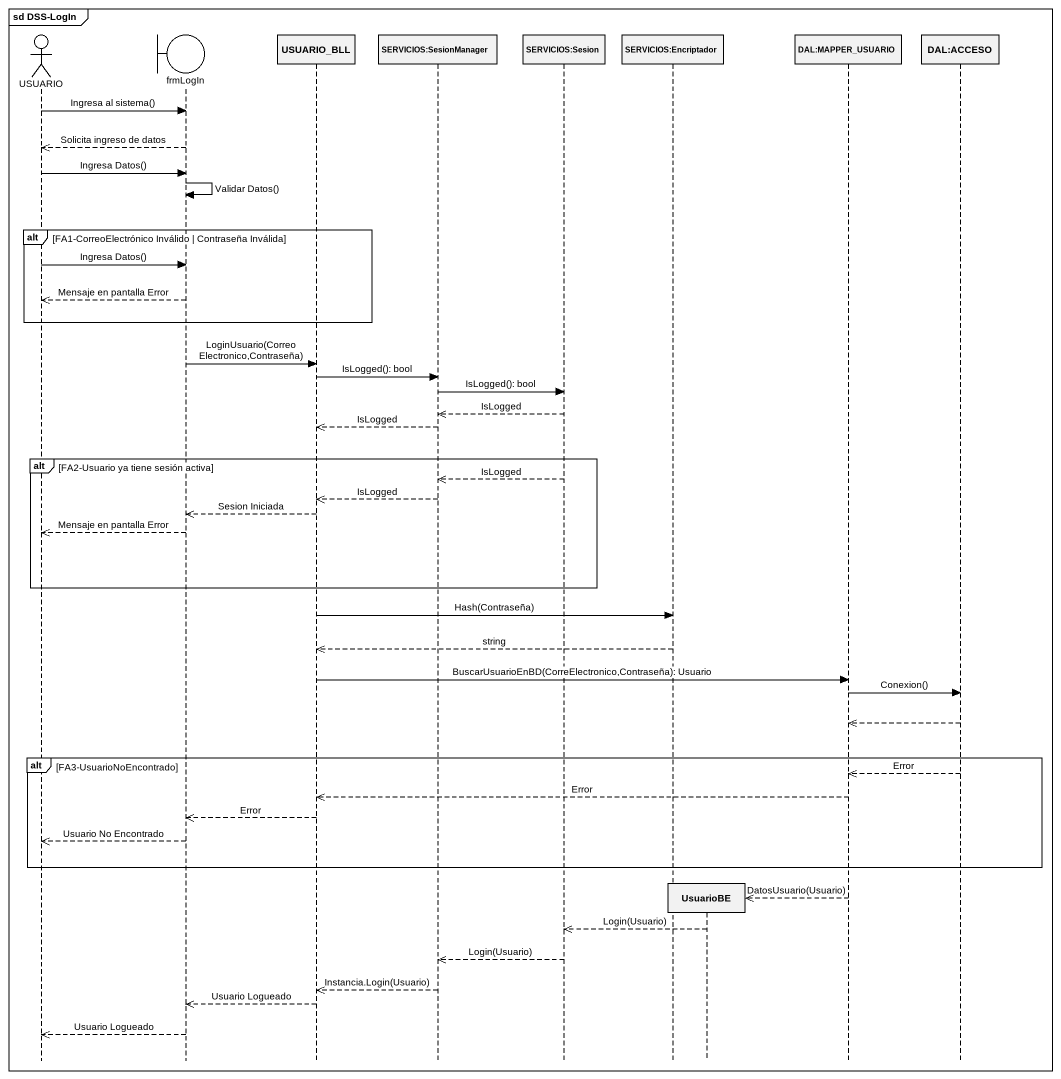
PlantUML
@startuml
mainframe sd DSS-LogIn
hide footbox
actor USUARIO
boundary frmLogIn
participant USUARIO_BLL
participant "SERVICIOS:SesionManager" as SERVICIOS_SesionManager
participant "SERVICIOS:Sesion" as SERVICIOS_Sesion
participant "SERVICIOS:Encriptador" as SERVICIOS_Encriptador
participant UsuarioBE
participant "DAL:MAPPER_USUARIO" as DAL_MAPPER_USUARIO
participant "DAL:ACCESO" as DAL_ACCESO

USUARIO -> frmLogIn : Ingresa al sistema()
frmLogIn -->> USUARIO : Solicita ingreso de datos
USUARIO -> frmLogIn : Ingresa Datos()
frmLogIn -> frmLogIn : Validar Datos()
alt FA1-CorreoElectrónico Inválido | Contraseña Inválida
  USUARIO -> frmLogIn : Ingresa Datos()
  frmLogIn -->> USUARIO : Mensaje en pantalla Error
end
frmLogIn -> USUARIO_BLL : LoginUsuario(CorreoElectronico,Contraseña)
USUARIO_BLL -> SERVICIOS_SesionManager : IsLogged(): bool
SERVICIOS_SesionManager -> SERVICIOS_Sesion : IsLogged(): bool
SERVICIOS_Sesion -->> SERVICIOS_SesionManager : IsLogged
SERVICIOS_SesionManager -->> USUARIO_BLL : IsLogged
alt FA2-Usuario ya tiene sesión activa
  SERVICIOS_Sesion -->> SERVICIOS_SesionManager : IsLogged
  SERVICIOS_SesionManager -->> USUARIO_BLL : IsLogged
  USUARIO_BLL -->> frmLogIn : Sesion Iniciada
  frmLogIn -->> USUARIO : Mensaje en pantalla Error
end
USUARIO_BLL -> SERVICIOS_Encriptador : Hash(Contraseña)
SERVICIOS_Encriptador -->> USUARIO_BLL : string
USUARIO_BLL -> DAL_MAPPER_USUARIO : BuscarUsuarioEnBD(CorreElectronico,Contraseña): Usuario
DAL_MAPPER_USUARIO -> DAL_ACCESO : Conexion()
DAL_ACCESO -->> DAL_MAPPER_USUARIO
alt FA3-UsuarioNoEncontrado
  DAL_ACCESO -->> DAL_MAPPER_USUARIO : Error
  DAL_MAPPER_USUARIO -->> USUARIO_BLL : Error
  USUARIO_BLL -->> frmLogIn : Error
  frmLogIn -->> USUARIO : Usuario No Encontrado
end
DAL_MAPPER_USUARIO -->> UsuarioBE ** : DatosUsuario(Usuario)
UsuarioBE -->> SERVICIOS_Sesion : Login(Usuario)
SERVICIOS_Sesion -->> SERVICIOS_SesionManager : Login(Usuario)
SERVICIOS_SesionManager -->> USUARIO_BLL : Instancia.Login(Usuario)
USUARIO_BLL -->> frmLogIn : Usuario Logueado
frmLogIn -->> USUARIO : Usuario Logueado
@enduml
